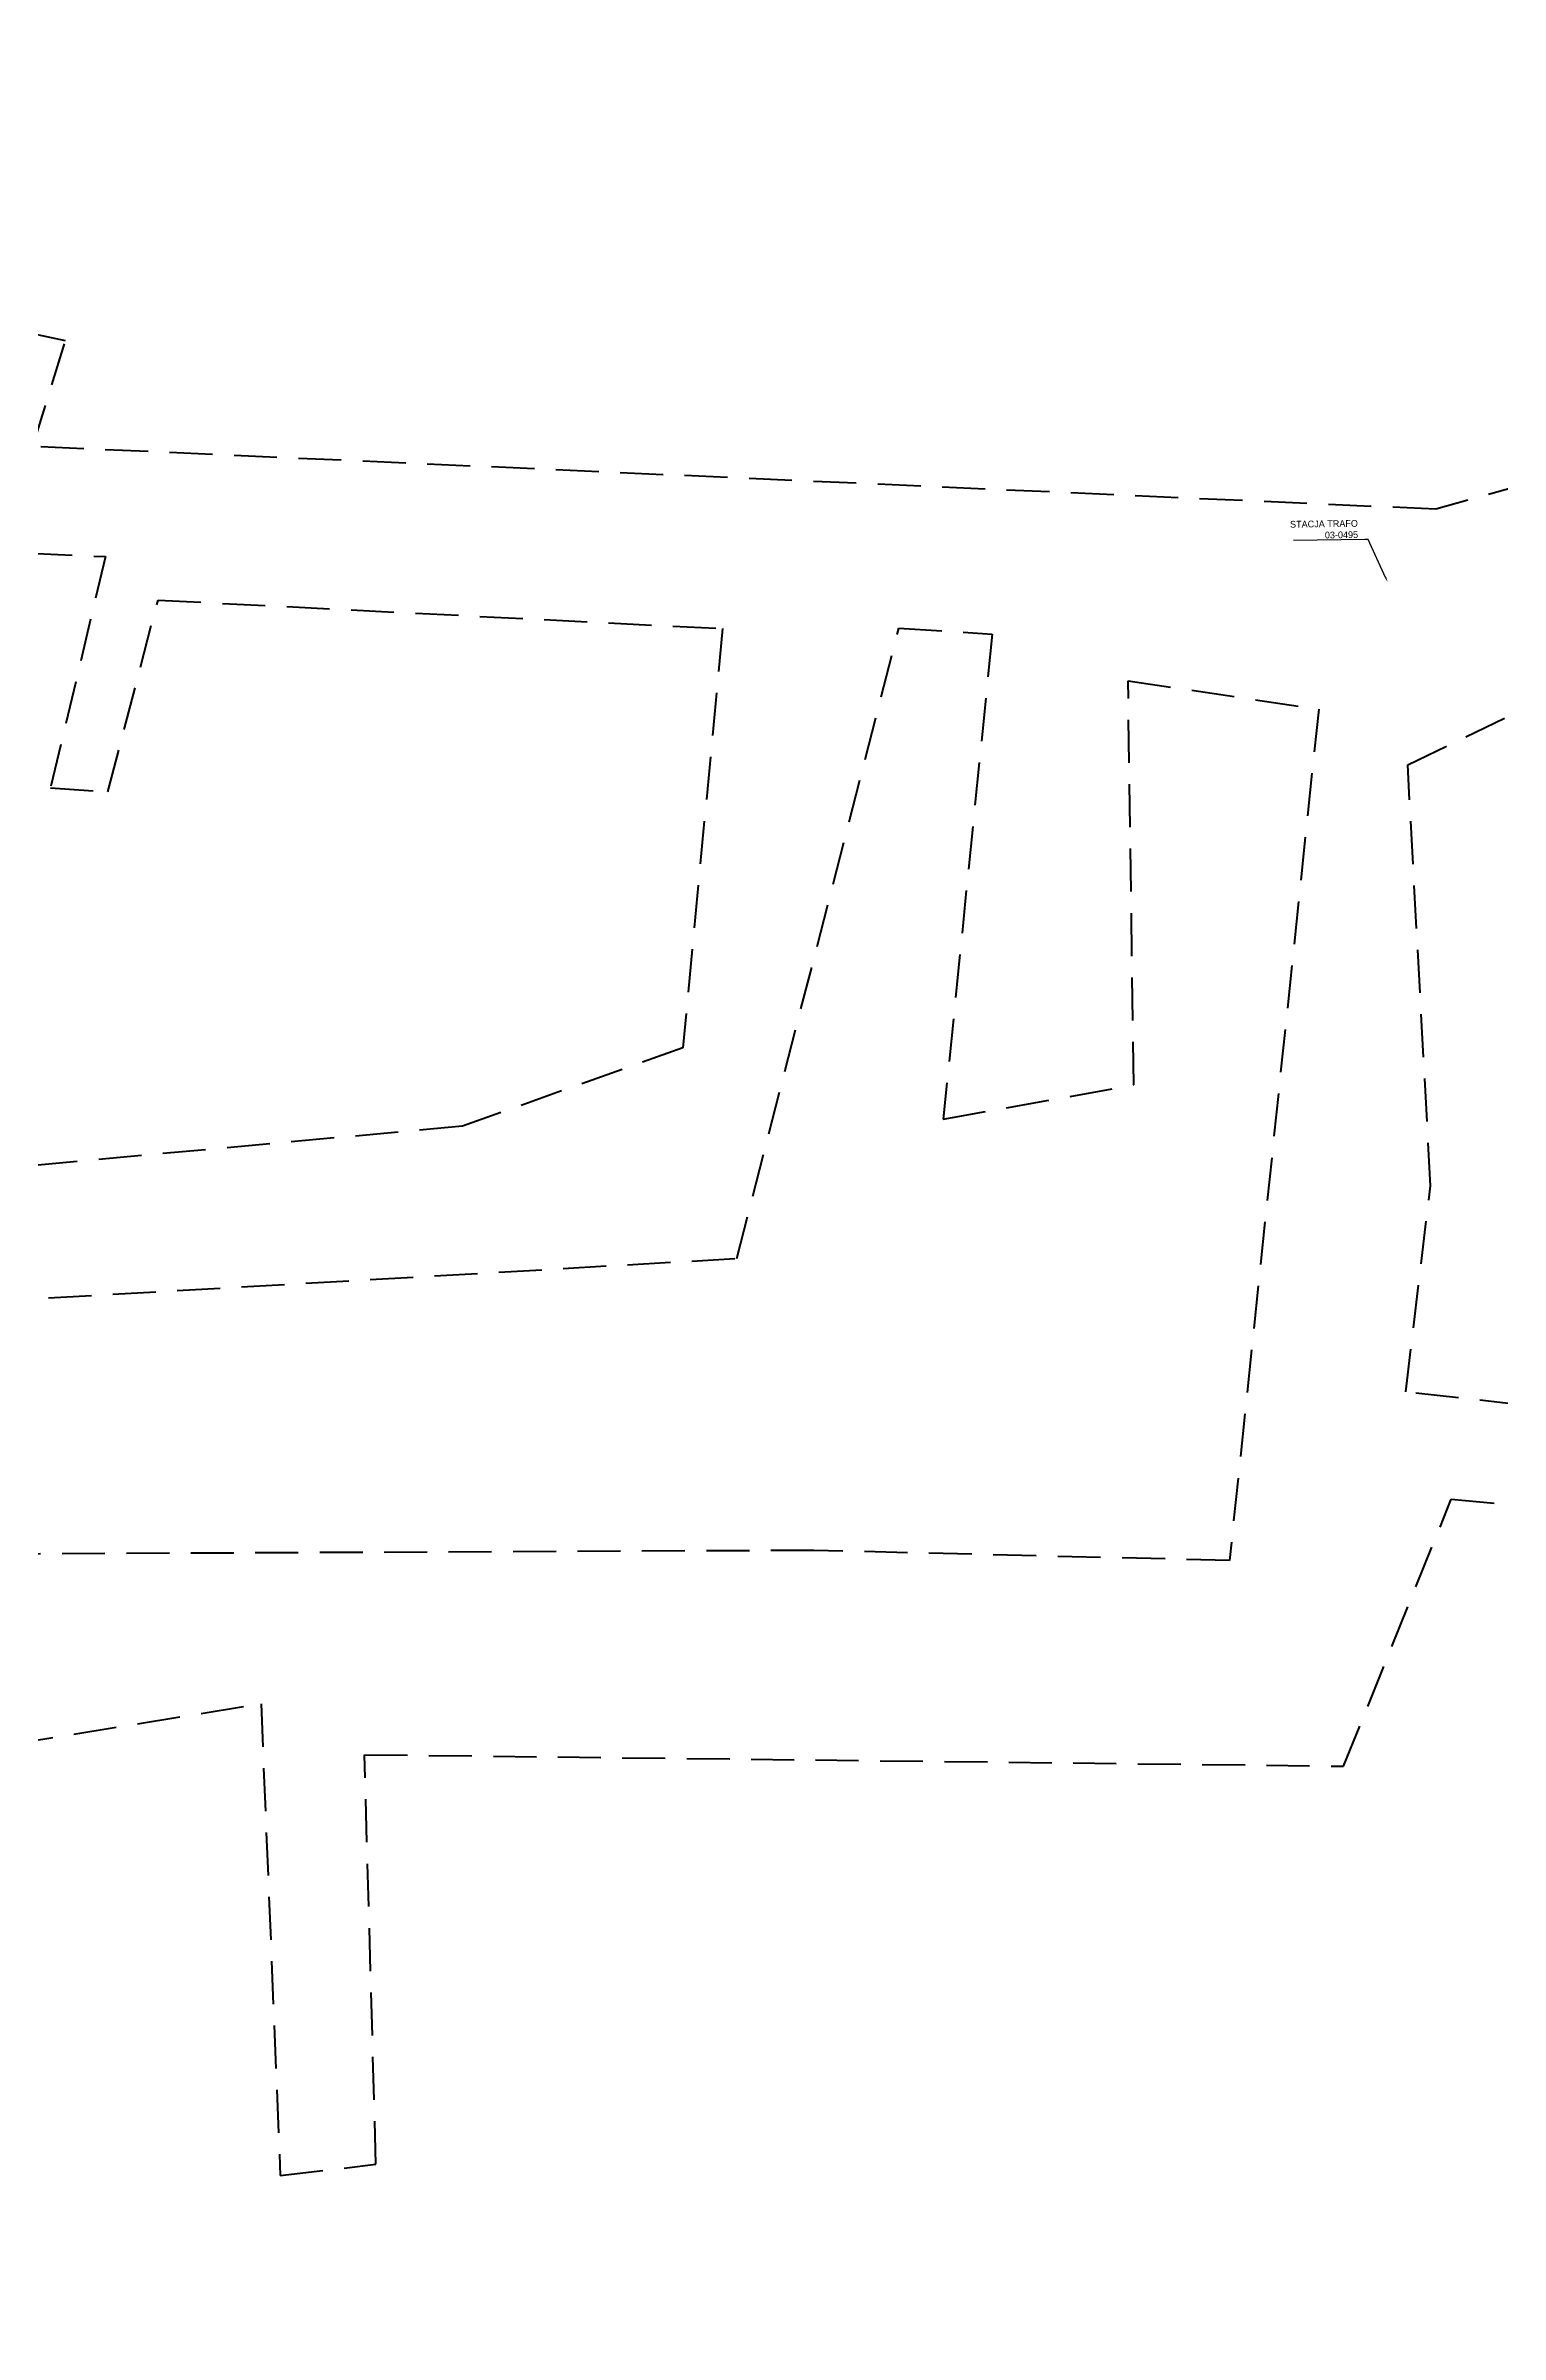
# Model space of a CAD drawing. Header units: metres. Extents: x 7523184 to 829536834, y 5784888 to 575610303.
# Drawn here: x 7527051 to 7527481, y 5786947 to 5787624 of the extents above; entities that cross this region are included whole.
import ezdxf
from ezdxf import colors
from ezdxf.entities.mleader import LeaderData, LeaderLine
from ezdxf.math import Vec2, Vec3

# ---------------------------------------------------------------- set-up
doc = ezdxf.new("R2010")
doc.units = ezdxf.units.M
doc.header["$MEASUREMENT"] = 0
doc.linetypes.add('DASHED', pattern=[19.05, 12.7, -6.35])
doc.layers.get('0').update_dxf_attribs({"lineweight": 18})
doc.layers.add('!trafo', color=6, linetype='DASHED', lineweight=50)
doc.layers.add('_mm trafo', color=3, linetype='Continuous', plot=False)
doc.styles.get("Standard").update_dxf_attribs({"font": ''})
doc.styles.get('Standard').set_extended_font_data('Lato Light')
picture_1 = doc.add_image_def('image1.png', size_in_pixel=(5547, 3763))

msp = doc.modelspace()

# ---------------------------------------------------------------- linework, layer by layer
at = {"layer": '!trafo'}
for points in [[(7527526.94728, 5787505.09342), (7527462.39192, 5787486.95041), (7527047.63426, 5787505.51535), (7527057.33866, 5787536.73821), (7527009.91559, 5787546.78547)], [(7527809.88628, 5787185.70002), (7527453.52706, 5787225.94488), (7527460.87046, 5787286.87556), (7527454.11957, 5787411.34505), (7527664.24095, 5787513.0303)], [(7526989.55449, 5787476.47012), (7527069.1815, 5787472.96776), (7527052.86466, 5787404.53798), (7527069.84077, 5787403.38426), (7527084.67426, 5787460.08117), (7527251.53458, 5787451.65904), (7527239.8682, 5787327.70114), (7527174.64221, 5787304.50317), (7526932.20654, 5787282.29736)], [(7526938.18114, 5787247.18112), (7527255.76429, 5787265.38601), (7527303.71772, 5787451.80496), (7527331.29094, 5787450.00671), (7527316.79485, 5787306.5507), (7527373.14013, 5787316.74081), (7527371.45193, 5787436.2201), (7527427.79721, 5787427.82825), (7527401.42283, 5787176.07275), (7527278.54217, 5787179.06984), (7527014.79832, 5787177.87101)], [(7527003.40938, 5787115.53155), (7527115.12454, 5787133.71848), (7527120.83378, 5786994.17487), (7527149.10313, 5786997.55031), (7527145.72768, 5787118.64436), (7527435.17199, 5787115.26891), (7527466.99229, 5787194.1851), (7527751.20466, 5787167.85664)]]:
    msp.add_lwpolyline(points, dxfattribs=at)

# ---------------------------------------------------------------- pictures from other files: only their frames are drawn
image = msp.add_image(picture_1, insert=(7523184.3053, 5784887.6493), size_in_units=(6912.7579, 4689.50928))
image.dxf.flags = 7

# ---------------------------------------------------------------- next in the draw order: leaders
at = {"layer": '_mm trafo', "color": 3}
ml = msp.add_multileader_mtext('Standard', dxfattribs=at)
ml.set_content('STACJA TRAFO\\P03-0495', color=3)
ml.set_leader_properties()
ml.build(insert=Vec2(0, 0))
ml.multileader.update_dxf_attribs({"has_text_frame": 1, "text_left_attachment_type": 5, "text_right_attachment_type": 5, "dogleg_length": 1, "arrow_head_size": 1.5})
ctx = ml.context
ctx.base_point, ctx.char_height, ctx.arrow_head_size, ctx.plane_origin, ctx.plane_x_axis, ctx.plane_y_axis = Vec3(7527416.76218, 5787477.6354), 2, 1.5, Vec3(7527451.42435, 5787434.6291), Vec3(0.999891497, 0.014730754), Vec3(-0.014730754, 0.999891497)
ctx.left_attachment, ctx.right_attachment, ctx.text_align_type, ctx.attachment_type = 5, 5, 2, 2
notes = []
notes.append((ctx, [(0, (1, 1, 0), (7527442.46471, 5787478.01406), (-0.999891497, -0.014730754), 1, [(0, [(7527448.18715, 5787465.43711)], 0, [])])]))
ctx.mtext.insert, ctx.mtext.text_direction, ctx.mtext.rotation, ctx.mtext.alignment, ctx.mtext.flow_direction = Vec3(7527439.37931, 5787483.78879), Vec3(0.999891497, 0.014730754), 0.014731286, 3, 5
ctx.mtext.has_bg_fill, ctx.mtext.bg_color, ctx.mtext.bg_scale_factor, ctx.mtext.bg_transparency, ctx.mtext.use_window_bg_color = 1, -1073741824, 1, 0, 1
for ctx, leaders in notes:
    for number, flags, end, landing, length, lines in leaders:
        leader = LeaderData()
        leader.index, (leader.has_last_leader_line, leader.has_dogleg_vector, leader.attachment_direction) = number, flags
        leader.last_leader_point, leader.dogleg_vector, leader.dogleg_length = Vec3(end), Vec3(landing), length
        for number, points, colour, breaks in lines:
            line = LeaderLine()
            line.index, line.vertices, line.color, line.breaks = number, Vec3.list(points), colors.encode_raw_color(colour), breaks
            leader.lines.append(line)
        ctx.leaders.append(leader)

doc.saveas('drawing.dxf')
